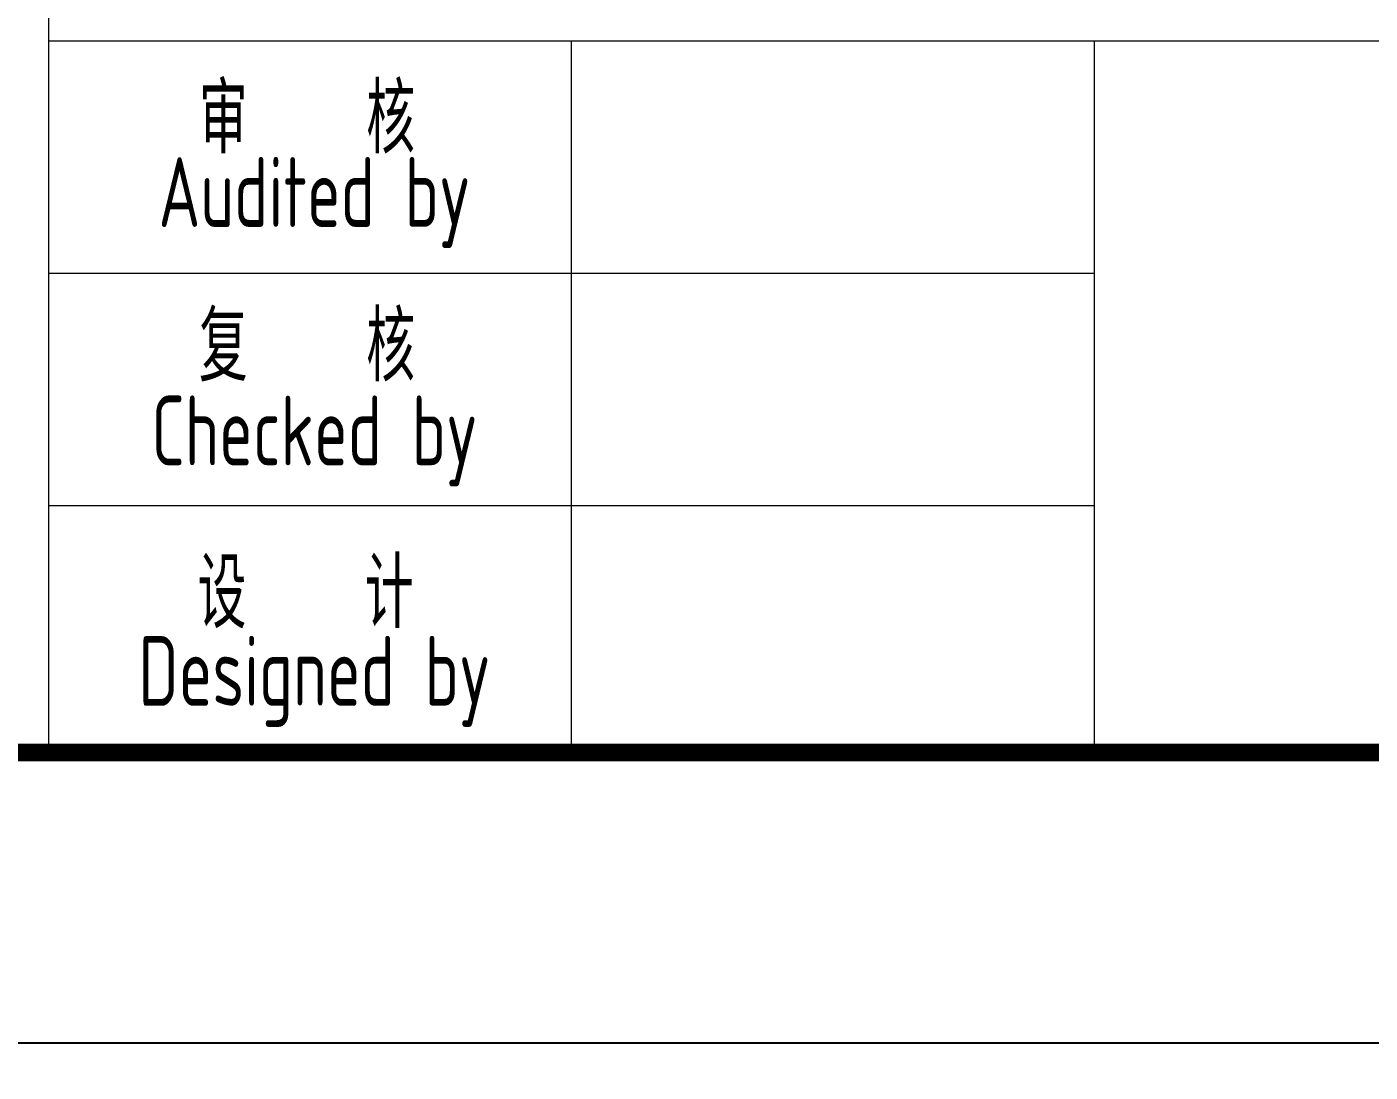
# Model space of a CAD drawing. Extents: x -63184 to 137115, y -100 to 34507.
# Drawn here: x 111314 to 115939, y -100 to 3498 of the extents above; entities that cross this region are included whole.
import ezdxf
from ezdxf.enums import TextEntityAlignment as Align

# ---------------------------------------------------------------- set-up
doc = ezdxf.new("R2010")
doc.units = 0
doc.header["$LTSCALE"] = 1000
doc.layers.get('0').update_dxf_attribs({"linetype": 'CONTINUOUS'})
doc.layers.get('Defpoints').update_dxf_attribs({"linetype": 'CONTINUOUS'})
for name, color, linetype, lineweight in [('1粗实线', 1, 'CONTINUOUS', 30), ('DIM', 3, 'CONTINUOUS', 0), ('HFZT', 5, 'CONTINUOUS', 15)]:
    doc.layers.add(name, color=color, linetype=linetype, lineweight=lineweight)
doc.styles.add('TSSD_Dimension', font='tssdeng.shx', dxfattribs={"width": 0.7, "bigfont": 'hztxt.shx'})
doc.styles.add('TSSD_NORM', font='tssdeng.shx', dxfattribs={"width": 0.7, "bigfont": 'hztxt.shx'})
doc.styles.add('图框-仿宋', font='tssdeng.shx', dxfattribs={"bigfont": 'hztxt.shx'})
doc.dimstyles.new('TSSD_100_100', dxfattribs={"dimtxt": 300, "dimasz": 100, "dimexe": 100, "dimexo": 250, "dimgap": 100, "dimtad": 1, "dimdec": 0, "dimzin": 0, "dimdsep": 46, "dimtxsty": 'TSSD_Dimension', "dimblk": 'ARCHTICK', "dimblk1": 'ARCHTICK', "dimblk2": 'ARCHTICK', "dimcen": 0, "dimdle": 100, "dimclrt": 7, "dimadec": 0, "dimazin": 0, "dimtfac": 1, "dimtdec": 0, "dimtix": 1, "dimtmove": 2, "dimatfit": 3, "dimfxl": 1, "dimtolj": 1, "dimtzin": 0, "dimarcsym": 0})

# ---------------------------------------------------------------- blocks, each defined once
blk = doc.blocks.new('DETK')
at = {"color": 7, "linetype": 'Continuous'}
blk.add_lwpolyline([(0, 0), (0, 29700), (42000, 29700), (42000, 0), (0, 0)], dxfattribs=at)
at = {"layer": '1粗实线', "color": 7, "linetype": 'Continuous', "const_width": 60}
blk.add_lwpolyline([(2500, 1000), (2500, 28700), (41000, 28700), (41000, 1000), (2500, 1000)], dxfattribs=at)
at = {"layer": 'HFZT'}
for p, q in [((24800, 5200), (24800, 1000)), ((24800, 3450), (41000, 3450)), ((26600, 3450), (26600, 1000)), ((28400, 3450), (28400, 1000)), ((24800, 2650), (28400, 2650)), ((24800, 1850), (28400, 1850)), ((24800, 1000), (41000, 1000))]:
    blk.add_line(p, q, dxfattribs=at)
at = {"layer": 'HFZT', "style": '图框-仿宋', "width": 0.7}
for s, p in [('审    核', (25690.2, 3195.1)), ('Audited by', (25716.2, 2893.3)), ('复    核', (25690.2, 2410.1)), ('Checked by', (25716.2, 2072.6)), ('设    计', (25685.6, 1559.8)), ('Designed by', (25716.2, 1245))]:
    blk.add_text(s, height=240, dxfattribs=at).set_placement(p, align=Align.MIDDLE)
at = {"layer": 'HFZT', "color": 2, "style": 'TSSD_NORM', "width": 0.7}
for tag, height, p in [('比例尺', 250, (40275.2, 3100)), ('图号', 250, (37501.5, 1700)), ('日期', 250, (40275.2, 1700)), ('图名', 400, (31926.2, 1425))]:
    blk.add_attdef(tag, text='', height=height, dxfattribs=at).set_placement(p, align=Align.MIDDLE)
blk = doc.blocks.new('_ArchTick')
at = {"color": 0, "linetype": 'ByBlock', "const_width": 0.15}
blk.add_lwpolyline([(-0.5, -0.5), (0.5, 0.5)], dxfattribs=at)
blk = doc.blocks.new('*D187')
at = {"layer": 'Defpoints', "color": 0, "transparency": 16777216}
for p in [(86588.2, 34060.4), (115688.3, 16824.4), (86588.2, 0)]:
    blk.add_point(p, dxfattribs=at)
at = {"layer": 'DIM', "color": 0, "lineweight": -2, "transparency": 16777216}
for p, q in [((86588.2, 250), (86588.2, 34160.4)), ((115688.3, 17074.4), (115688.3, 34160.4)), ((115788.3, 34060.4), (86488.2, 34060.4))]:
    blk.add_line(p, q, dxfattribs=at)
at = {"layer": 'DIM', "color": 0, "lineweight": -2, "transparency": 16777216, "xscale": 100, "yscale": 100, "zscale": 100, "rotation": 180}
blk.add_blockref('_ArchTick', (86588.2, 34060.4), dxfattribs=at)
at = {"layer": 'DIM', "color": 0, "lineweight": -2, "transparency": 16777216, "xscale": 100, "yscale": 100, "zscale": 100}
blk.add_blockref('_ArchTick', (115688.3, 34060.4), dxfattribs=at)
at = {"layer": 'DIM', "color": 7, "transparency": 16777216, "insert": (101138.2, 34310.4), "char_height": 300, "attachment_point": 5, "style": 'TSSD_Dimension'}
blk.add_mtext('\\A1;29100', dxfattribs=at)
blk = doc.blocks.new('*D188')
at = {"layer": 'Defpoints', "color": 0, "transparency": 16777216}
for p in [(115688.3, 18560.5), (115688.3, 16824.4), (86588.2, 0)]:
    blk.add_point(p, dxfattribs=at)
at = {"layer": 'DIM', "color": 0, "lineweight": -2, "transparency": 16777216}
for p, q in [((86588.2, 250), (86588.2, 18660.5)), ((115688.3, 17074.4), (115688.3, 18660.5)), ((86488.2, 18560.5), (115788.3, 18560.5))]:
    blk.add_line(p, q, dxfattribs=at)
at = {"layer": 'DIM', "color": 0, "lineweight": -2, "transparency": 16777216, "xscale": 100, "yscale": 100, "zscale": 100, "rotation": 180}
blk.add_blockref('_ArchTick', (86588.2, 18560.5), dxfattribs=at)
at = {"layer": 'DIM', "color": 0, "lineweight": -2, "transparency": 16777216, "xscale": 100, "yscale": 100, "zscale": 100}
blk.add_blockref('_ArchTick', (115688.3, 18560.5), dxfattribs=at)
at = {"layer": 'DIM', "color": 7, "transparency": 16777216, "insert": (101138.2, 18810.5), "char_height": 300, "attachment_point": 5, "style": 'TSSD_Dimension'}
blk.add_mtext('\\A1;29100', dxfattribs=at)
blk = doc.blocks.new('*D190')
at = {"layer": 'Defpoints', "color": 0, "transparency": 16777216}
for p in [(82230.4, 16824.4), (115688.3, 16824.4), (107588.2, 0)]:
    blk.add_point(p, dxfattribs=at)
at = {"layer": 'DIM', "color": 0, "lineweight": -2, "transparency": 16777216}
for p, q in [((82230.4, -100), (82230.4, 16924.4)), ((115438.3, 16824.4), (82130.4, 16824.4)), ((107338.2, 0), (82130.4, 0))]:
    blk.add_line(p, q, dxfattribs=at)
at = {"layer": 'DIM', "color": 0, "lineweight": -2, "transparency": 16777216, "xscale": 100, "yscale": 100, "zscale": 100}
for p, rotation in [((82230.4, 16824.4), 90), ((82230.4, 0), 270)]:
    blk.add_blockref('_ArchTick', p, dxfattribs=dict(at, rotation=rotation))
at = {"layer": 'DIM', "color": 7, "transparency": 16777216, "insert": (81980.4, 8412.2), "char_height": 300, "attachment_point": 5, "rotation": 90, "style": 'TSSD_Dimension'}
blk.add_mtext('\\A1;16824', dxfattribs=at)

msp = doc.modelspace()

# ---------------------------------------------------------------- block references
msp.add_blockref('DETK', (86588.15021, 0))

# ---------------------------------------------------------------- dimensions: what is measured, and where the dimension line sits
at = {"layer": 'DIM'}
for base, p1, p2, picture, middle in [((86588.15021, 34060.40762), (115688.31085, 16824.4178), (86588.15021, 0), '*D187', (101138.23053, 34310.40762)), ((115688.31085, 18560.52107), (86588.15021, 0), (115688.31085, 16824.4178), '*D188', (101138.23053, 18810.52107))]:
    dim = msp.add_linear_dim(base=base, p1=p1, p2=p2, dimstyle='TSSD_100_100', dxfattribs=at)
    dim.commit()
    dim.dimension.update_dxf_attribs({"geometry": picture, "text_midpoint": middle})
dim = msp.add_linear_dim(base=(82230.4143, 16824.4178), p1=(107588.15021, 0), p2=(115688.31085, 16824.4178), angle=90, dimstyle='TSSD_100_100', dxfattribs=at)
dim.commit()
dim.dimension.update_dxf_attribs({"geometry": '*D190', "text_midpoint": (81980.4143, 8412.2089)})

doc.saveas('drawing.dxf')
